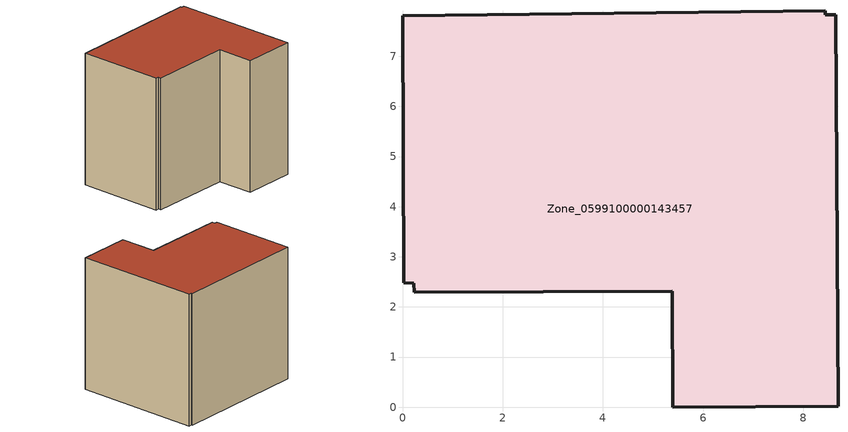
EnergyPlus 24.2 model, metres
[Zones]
Zone_0599100000143457
 floor ground (C_G): 8.43,7.91 8.44,7.83 8.64,7.83 8.69,0.02 5.39,0 5.38,2.31 0.23,2.29 0.22,2.47 0.03,2.48 0,7.81 z0
 wall outside (C_F): 5.39,0 8.69,0.02 8.64,7.83 8.44,7.83 8.43,7.91 0,7.81 0.03,2.48 0.22,2.47 0.23,2.29 5.38,2.31 5.39,0 z0:8.26
 roof outside (C_R): 8.44,7.83 8.43,7.91 0,7.81 0.03,2.48 0.22,2.47 0.23,2.29 5.38,2.31 5.39,0 8.69,0.02 8.64,7.83 z8.26
[BUILDING]
Pand.0599100000143457: North Axis=0; Terrain=City; Loads Convergence Tolerance Value=0.04; Temperature Convergence Tolerance Value=0.4; Solar Distribution=FullExterior; Maximum Number of Warmup Days=25; Minimum Number of Warmup Days=1
[Site:Location]
Rotterdam.The.Hague.AP_ZH_NLD Design_Conditions: Latitude=51.96; Longitude=4.45; Time Zone=1; Elevation=-4.5
[SITE:GROUNDTEMPERATURE:BUILDINGSURFACE]
18, 18, 18, 18, 18, 18, 18, 18, 18, 18, 18, 18
[MATERIAL] Thermal Absorptance=0.9; Solar Absorptance=0.7; Visible Absorptance=0.7
Name | Roughness | Thickness | Conductivity | Density | Specific Heat
G.TC.1975-1991 | MediumSmooth | 0.15 | 0.288461 | 540 | 1210
F.TC.1975-1991 | Rough | 0.3 | 0.230769 | 1920 | 840
R.TC.1975-1991 | MediumRough | 0.2 | 0.153846 | 1500 | 1000
[CONSTRUCTION]
C_G: G.TC.1975-1991
C_F: F.TC.1975-1991
C_R: R.TC.1975-1991
[ZONE]
Zone_0599100000143457: Type=1; Multiplier=1; Ceiling Height=Autocalculate; Volume=Autocalculate; Floor Area=autocalculate; Part of Total Floor Area=Yes
[ZONEINFILTRATION:DESIGNFLOWRATE]
Infil_Zone_0599100000143457: Zone or ZoneList or Space or SpaceList=Zone_0599100000143457; Schedule=AlwaysOn; Design Flow Rate Calculation Method=Flow/Area; Flow Rate per Floor Area=0.003; Constant Term Coefficient=1; Temperature Term Coefficient=0; Velocity Term Coefficient=0; Velocity Squared Term Coefficient=0
[HVACTEMPLATE:ZONE:IDEALLOADSAIRSYSTEM]
Zone_0599100000143457: Maximum Heating Supply Air Temperature=50; Minimum Cooling Supply Air Temperature=13; Maximum Heating Supply Air Humidity Ratio=0.0156; Minimum Cooling Supply Air Humidity Ratio=0.0077; Heating Limit=NoLimit; Cooling Limit=NoLimit; Dehumidification Control Type=ConstantSensibleHeatRatio; Cooling Sensible Heat Ratio=0.7; Dehumidification Setpoint=60; Humidification Control Type=None; Humidification Setpoint=30; Outdoor Air Method=None; Outdoor Air Flow Rate per Person=0.00944; Outdoor Air Flow Rate per Zone Floor Area=0; Outdoor Air Flow Rate per Zone=0; Demand Controlled Ventilation Type=None; Outdoor Air Economizer Type=NoEconomizer; Heat Recovery Type=None; Sensible Heat Recovery Effectiveness=0.7; Latent Heat Recovery Effectiveness=0.65
[ZONECONTROL:THERMOSTAT]
ThermostatControl_Zone_0599100000143457: Zone or ZoneList=Zone_0599100000143457; Control Type Schedule=DualSetpointControlType; Control 1=Thermostat_Zone_0599100000143457; Temperature Difference Between Cutout And Setpoint=0
[THERMOSTATSETPOINT:DUALSETPOINT]
Thermostat_Zone_0599100000143457: Heating Setpoint Temperature Schedule=HeatingSetpoint_Zone_0599100000143457; Cooling Setpoint Temperature Schedule=CoolingSetpoint_Zone_0599100000143457
[SCHEDULE:COMPACT]
HeatingSetpoint_Zone_0599100000143457: Through: 12/31, For: AllDays, Until: 24:00, 21
CoolingSetpoint_Zone_0599100000143457: Through: 12/31, For: AllDays, Until: 24:00, 24
DualSetpointControlType: Through: 12/31, For: AllDays, Until: 24:00, 4
AlwaysOn: Through: 12/31, For: AllDays, Until: 24:00, 1
